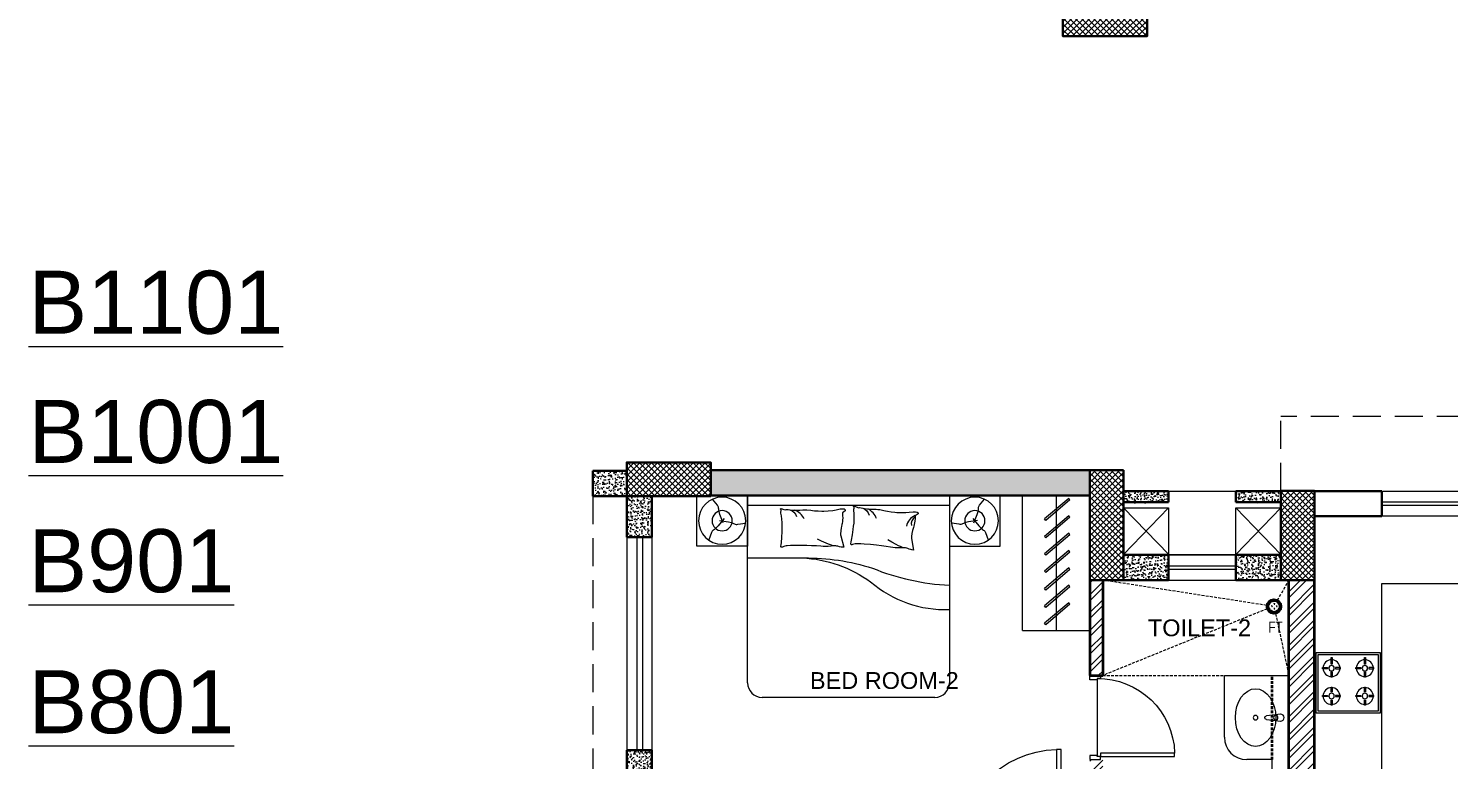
# Model space of a CAD drawing. Header units: millimetres. Extents: x 2919505 to 2966223, y -2460693 to -2283121.
# Drawn here: x 2919505 to 2932171, y -2307381 to -2300861 of the extents above; entities that cross this region are included whole.
import ezdxf
from ezdxf.enums import TextEntityAlignment as Align

# ---------------------------------------------------------------- set-up
doc = ezdxf.new("R2010")
doc.units = ezdxf.units.MM
doc.header["$LTSCALE"] = 100
doc.header["$MEASUREMENT"] = 0
doc.linetypes.add('DASHED2', pattern=[0.375, 0.25, -0.125])
doc.linetypes.add('HIDDEN', pattern=[0.375, 0.25, -0.125])
for name, color, linetype, lineweight in [('ACC BLOCK', 211, 'Continuous', 30), ('ch45_a-3B3T1S_3B3T1S-ch45_twr4_L1-2 _ L5-6_Top-1 - A-EQPM-PRHT', 2, 'Continuous', 13), ('COL H', 252, 'Continuous', 5), ('door', 35, 'Continuous', 13), ('FIN.FLOOR', 94, 'Continuous', 9), ('FIX', 152, 'Continuous', 18), ('fixtures', 151, 'Continuous', 5), ('furniture', 5, 'Continuous', 18), ('hatch', 9, 'Continuous', 0), ('hidden', 127, 'HIDDEN', 5), ('MKG TEXT', 7, 'Continuous', 25), ('PROJ.', 7, 'DASHED2', 18), ('text', 7, 'Continuous', 9), ('WALL', 1, 'Continuous', 35), ('WALL HATCH', 43, 'Continuous', 5), ('win', 150, 'Continuous', 18)]:
    doc.layers.add(name, color=color, linetype=linetype, lineweight=lineweight)
doc.layers.add('cutout', color=7, linetype='HIDDEN', lineweight=20, true_color=0x0544ff)
doc.layers.add('STR. COLUMN', color=7, linetype='Continuous', lineweight=30, true_color=0xf50000)
doc.styles.add('ARIAL', font='arial.ttf')
doc.styles.add('S', font='GOTHIC.TTF')
doc.styles.get("Standard").update_dxf_attribs({"font": 'sanss___.ttf'})
pattern_1 = [(50, (36.665, 147869.8), (71.7260183, -6.2752135), [7.5, -82.5]), (355, (36.665, 147869.8), (-13.8751334, 75.2192134), [6, -66]), (100.4514445, (42.64, 147869.28), (57.8508847, 68.9439991), [6.3740192, -70.1142112]), (46.1842, (36.665, 147889.8), (106.724133, -16.551928), [11.25, -123.75]), (96.6356355, (45.56, 147888.42), (93.4661946, 97.41186), [9.5610342, -105.171376]), (351.184164, (36.67, 147889.8), (93.4661945, 97.41186), [9, -99]), (21, (46.665, 147884.8), (59.6907052, -40.2618891), [7.5, -82.5]), (326, (46.665, 147884.8), (24.3315332, 72.5150045), [6, -66]), (71.4514447, (51.64, 147881.446), (84.0222377, 32.2531153), [6.374019, -70.1142112]), (37.5, (36.665, 147869.8), (1.21598553, 33.28938538), [0, -65.2, 0, -67, 0, -66.25]), (7.5, (36.665, 147869.8), (26.30695374, 39.4411712), [0, -38.2, 0, -63.7, 0, -25.25]), (327.5, (14.365, 147869.8), (53.38224362, -2.25548717), [0, -25, 0, -78, 0, -103.5]), (317.5, (4.365, 147869.8), (58.31861693, 10.01049823), [0, -32.5, 0, -51.8, 0, -73.5])]
pattern_2 = [(45, (2939425.94, -2303411.33), (-79.5495, 79.5495), []), (45, (2939478.97, -2303411.33), (-79.5495, 79.5495), [])]

# ---------------------------------------------------------------- blocks, each defined once
blk = doc.blocks.new('col10')
at = {"layer": 'COL H', "lineweight": 5, "ltscale": 0.1}
h = blk.add_hatch(dxfattribs=at)
h.set_pattern_fill('ANSI37', color=256, scale=300)
h.paths.add_polyline_path([(2937019, -2439981), (2937019, -2440281), (2937814, -2440281), (2937814, -2439981)])
at = {"layer": 'STR. COLUMN', "color": 4}
blk.add_lwpolyline([(2937019, -2439981), (2937019, -2440281), (2937814, -2440281), (2937814, -2439981)], close=True, dxfattribs=at)
blk = doc.blocks.new('col4')
at = {"layer": 'COL H', "lineweight": 5, "ltscale": 0.1}
h = blk.add_hatch(dxfattribs=at)
h.set_pattern_fill('ANSI37', color=256, scale=300)
h.paths.add_polyline_path([(2938668, -2437950), (2938668, -2438250), (2939648, -2438250), (2939648, -2437950)])
at = {"layer": 'STR. COLUMN', "color": 4}
blk.add_lwpolyline([(2938668, -2437950), (2938668, -2438250), (2939648, -2438250), (2939648, -2437950)], close=True, dxfattribs=at)
blk = doc.blocks.new('col-1')
at = {"layer": 'COL H', "lineweight": 5, "ltscale": 0.1}
h = blk.add_hatch(dxfattribs=at)
h.set_pattern_fill('ANSI37', color=256, scale=300)
h.paths.add_polyline_path([(2928695, -2448501), (2928695, -2448801), (2929445, -2448801), (2929445, -2448501)])
at = {"layer": 'STR. COLUMN', "color": 4}
blk.add_lwpolyline([(2928695, -2448501), (2928695, -2448801), (2929445, -2448801), (2929445, -2448501)], close=True, dxfattribs=at)
blk = doc.blocks.new('A$C4EBC2541')
at = {"layer": 'door', "linetype": 'Continuous'}
for p, q in [((34, 120), (34, 958)), ((34, 958), (74, 958)), ((74, 958), (74, 120)), ((74, 120), (34, 120))]:
    blk.add_line(p, q, dxfattribs=at)
for points in [[(48, 0), (0, 0), (0, 120), (34, 120), (34, 82), (48, 82)], [(902, 0), (950, 0), (950, 120), (916, 120), (916, 82), (902, 82)]]:
    blk.add_lwpolyline(points, close=True, dxfattribs=at)
at = {"layer": 'door', "lineweight": 9, "ltscale": 0.5}
blk.add_arc((47, 89), 870, 359.5132, 88.1997, dxfattribs=at)
blk = doc.blocks.new('JHKJHGK')
at = {"layer": 'ch45_a-3B3T1S_3B3T1S-ch45_twr4_L1-2 _ L5-6_Top-1 - A-EQPM-PRHT', "ltscale": 0.005}
for centre, radius in [((-931723, -368988, 0), 74.9), ((-931723, -368988, 0), 24.3), ((-931475, -368988, 0), 74.9), ((-931475, -368988, 0), 24.3), ((-931723, -369285, 0), 74.9), ((-931475, -369285, 0), 74.9), ((-931723, -369285, 0), 24.3), ((-931475, -369285, 0), 24.3)]:
    blk.add_circle(centre, radius, dxfattribs=at)
for points in [[(-931323, -368851, 0), (-931863, -368851, 0), (-931863, -369423, 0), (-931323, -369423, 0)], [(-931341, -368869, 0), (-931845, -368869, 0), (-931845, -369405, 0), (-931341, -369405, 0)], [(-931719, -368908, 0), (-931728, -368908, 0), (-931728, -368952, 0), (-931719, -368952, 0)], [(-931470, -368908, 0), (-931479, -368908, 0), (-931479, -368952, 0), (-931470, -368952, 0)], [(-931759, -368984, 0), (-931818, -368984, 0), (-931818, -368993, 0), (-931759, -368993, 0)], [(-931719, -369068, 0), (-931728, -369068, 0), (-931728, -369024, 0), (-931719, -369024, 0)], [(-931643, -368984, 0), (-931687, -368984, 0), (-931687, -368993, 0), (-931643, -368993, 0)], [(-931511, -368984, 0), (-931555, -368984, 0), (-931555, -368993, 0), (-931511, -368993, 0)], [(-931470, -369068, 0), (-931479, -369068, 0), (-931479, -369024, 0), (-931470, -369024, 0)], [(-931395, -368984, 0), (-931439, -368984, 0), (-931439, -368993, 0), (-931395, -368993, 0)], [(-931719, -369205, 0), (-931728, -369205, 0), (-931728, -369249, 0), (-931719, -369249, 0)], [(-931470, -369205, 0), (-931479, -369205, 0), (-931479, -369249, 0), (-931470, -369249, 0)], [(-931759, -369281, 0), (-931818, -369281, 0), (-931818, -369290, 0), (-931759, -369290, 0)], [(-931719, -369365, 0), (-931728, -369365, 0), (-931728, -369322, 0), (-931719, -369322, 0)], [(-931643, -369281, 0), (-931687, -369281, 0), (-931687, -369290, 0), (-931643, -369290, 0)], [(-931511, -369281, 0), (-931555, -369281, 0), (-931555, -369290, 0), (-931511, -369290, 0)], [(-931470, -369365, 0), (-931479, -369365, 0), (-931479, -369322, 0), (-931470, -369322, 0)], [(-931395, -369281, 0), (-931439, -369281, 0), (-931439, -369290, 0), (-931395, -369290, 0)]]:
    blk.add_3dface(points, dxfattribs=at)
blk = doc.blocks.new('FT')
h = blk.add_hatch()
h.set_pattern_fill('GRASS', color=1, scale=30, style=0)
h.set_pattern_definition([(90, (-291077.183, -132848.178), (-21.2132034, 21.2132034), [5.625, -36.801407]), (45, (-291077.183, -132848.178), (-21.2132034, 21.2132034), [5.625, -24.375]), (135, (-291077.183, -132848.178), (-21.2132034, -21.2132034), [5.625, -24.375])])
h.paths.add_polyline_path([(50, 0, 1), (-50, 0, 1)])
at = {"ltscale": 0.01}
for radius in [65, 50]:
    blk.add_circle((0, 0), radius, dxfattribs=at)
blk = doc.blocks.new('A$C618E22CC')
at = {"layer": 'FIX', "color": 151, "ltscale": 0.005}
for p, q in [((25, 239, -60), (129, 227, -60)), ((129, 199, -60), (25, 187, -60))]:
    blk.add_line(p, q, dxfattribs=at)
for centre, radius in [((61, 213, -60), 16.2), ((210, 213, -60), 17)]:
    blk.add_circle(centre, radius, dxfattribs=at)
at = {"layer": 'FIX', "color": 151, "ltscale": 0.005, "extrusion": (-3.17778e-34, -3.38964e-33, -1)}
blk.add_arc((-26, 213, 60), 25.7, 271.3849, 88.6151, dxfattribs=at)
at = {"layer": 'FIX', "color": 151, "ltscale": 0.005}
blk.add_arc((129, 213, -60), 13.6, 270.0001, 89.9999, dxfattribs=at)
at = {"layer": 'FIX', "color": 151, "ltscale": 0.005, "extrusion": (-1.16519e-33, -3.38964e-33, -1)}
blk.add_ellipse((210, 213, -60), major_axis=(0, 213), ratio=0.698357, dxfattribs=at)
blk = doc.blocks.new('A$C69EA10B6')
at = {"layer": 'furniture', "extrusion": (0, 0, -1)}
for p, q in [((1671, 900), (0, 900)), ((0, 900), (0, -900)), ((1800, -771), (1800, 771)), ((0, -900), (1671, -900))]:
    blk.add_line(p, q, dxfattribs=at)
at = {"layer": 'furniture', "flags": 128}
for points in [[(245, 1117), (169, 1148), (144, 1155), (123, 1158), (113, 1159, -0.201759), (86, 1169), (32, 1213)], [(206, 1110), (271, 1161), (289, 1179), (303, 1196), (308, 1204, -0.201759), (330, 1222), (396, 1247)], [(223, 1151), (234, 1070), (240, 1045), (249, 1025), (253, 1016, -0.201759), (257, 988), (246, 918)], [(557, 900), (557, 397, 0.081096), (648, -213, -0.085459), (800, -900)], [(557, 412, 0.147224), (770, -197, -0.192024), (1016, -900)], [(223, -1151), (234, -1070), (240, -1045), (249, -1025), (253, -1016, 0.201759), (257, -988), (246, -918)], [(245, -1117), (169, -1148), (144, -1155), (123, -1158), (113, -1159, 0.201759), (86, -1169), (32, -1213)], [(206, -1110), (271, -1161), (289, -1179), (303, -1196), (308, -1204, 0.201759), (330, -1222), (396, -1247)]]:
    blk.add_lwpolyline(points, format="xyb", dxfattribs=at)
for points in [[(462, 601), (458, 603), (454, 603), (437, 600), (421, 599), (373, 596), (325, 593), (294, 592), (268, 592), (241, 593), (210, 595), (180, 599), (158, 603), (151, 604), (143, 604), (136, 602), (131, 601), (126, 602), (124, 604), (123, 607), (121, 607), (119, 607), (117, 601), (117, 601), (118, 593), (121, 585), (125, 576), (127, 565), (126, 555), (126, 539), (129, 524), (131, 493), (131, 464), (130, 435), (128, 406), (127, 389), (127, 372), (132, 337), (134, 320), (136, 304), (138, 270), (140, 237), (139, 220), (138, 180), (134, 140), (128, 109), (120, 75), (119, 54), (120, 38), (127, 29), (137, 29), (137, 29), (154, 55), (178, 53), (202, 52), (218, 53), (233, 55), (250, 58), (259, 59), (277, 63), (288, 65), (315, 68), (343, 70), (352, 70), (360, 68), (462, 43), (462, 55), (460, 66), (457, 80), (453, 94), (451, 104), (449, 114), (448, 135), (451, 155), (454, 181), (455, 207), (454, 227), (452, 248), (450, 286), (448, 329), (447, 373), (446, 429), (446, 486), (447, 516), (448, 546), (450, 556), (451, 567), (455, 576), (460, 589), (461, 595)], [(439, -23), (434, -21), (430, -22), (414, -25), (398, -28), (351, -35), (303, -42), (273, -46), (246, -49), (220, -50), (189, -50), (158, -49), (136, -47), (129, -47), (121, -47), (114, -50), (109, -51), (104, -51), (102, -49), (101, -47), (99, -46), (96, -46), (95, -53), (95, -53), (97, -61), (100, -68), (105, -77), (109, -88), (108, -98), (109, -113), (114, -129), (118, -159), (121, -188), (122, -217), (123, -246), (124, -263), (125, -280), (133, -314), (137, -331), (140, -347), (145, -380), (150, -413), (151, -430), (153, -470), (152, -511), (149, -542), (145, -576), (145, -598), (148, -613), (155, -621), (165, -620), (165, -620), (180, -594), (204, -594), (228, -592), (243, -590), (258, -587), (275, -582), (284, -580), (302, -575), (312, -572), (339, -566), (366, -562), (375, -562), (384, -562), (487, -579), (486, -566), (483, -555), (479, -542), (474, -528), (471, -519), (468, -509), (466, -488), (467, -468), (468, -442), (466, -416), (463, -396), (460, -375), (454, -337), (449, -294), (444, -251), (438, -195), (433, -139), (431, -109), (430, -79), (430, -68), (431, -58), (434, -48), (438, -35), (439, -29)]]:
    blk.add_lwpolyline(points, close=True, dxfattribs=at)
for points in [[(448, 136), (440, 161), (434, 178), (425, 199), (406, 240), (389, 276)], [(466, -487), (456, -463), (448, -447), (437, -426), (415, -387), (394, -352)]]:
    blk.add_lwpolyline(points, dxfattribs=at)
at = {"layer": 'furniture'}
for centre, radius in [((225, 1127), 210), ((225, 1127), 90), ((225, -1127), 210), ((225, -1127), 90)]:
    blk.add_circle(centre, radius, dxfattribs=at)
at = {"layer": 'furniture', "extrusion": (0, 0, -1)}
for centre, radius, start, end in [((-1671, 771), 129, 90, 180), ((-285, 543), 167, 296.9135, 338.2241), ((-268, -96), 167, 291.9135, 333.2241), ((-297, -642), 127, 22.4901, 79.2392), ((-256, -632), 72.5, 31.6255, 99.8414), ((-1671, -771), 129, 180, 270)]:
    blk.add_arc(centre, radius, start, end, dxfattribs=at)
at = {"layer": 'furniture'}
for centre, start, end in [((209, 543), 193.2087, 254.2869), ((192, -103), 198.2087, 259.2869)]:
    blk.add_arc(centre, 82, start, end, dxfattribs=at)
for points in [[(0, 900), (452, 900), (452, 1352), (0, 1352)], [(90, 900), (0, 900), (0, -900), (90, -900)], [(0, -900), (452, -900), (452, -1352), (0, -1352)]]:
    blk.add_3dface(points, dxfattribs=at)

msp = doc.modelspace()

# ---------------------------------------------------------------- hatches: boundary and pattern name
at = {"layer": 'WALL HATCH'}
h = msp.add_hatch(dxfattribs=at)
h.set_pattern_fill('AR-CONC', color=8, scale=10, style=0)
h.set_pattern_definition([(50, (36.665, 147864.8), (71.7260183, -6.2752135), [7.5, -82.5]), (355, (36.665, 147864.8), (-13.8751334, 75.2192134), [6, -66]), (100.4514445, (42.64, 147864.28), (57.8508847, 68.9439991), [6.3740192, -70.1142112]), (46.1842, (36.665, 147884.8), (106.724133, -16.551928), [11.25, -123.75]), (96.6356355, (45.56, 147883.42), (93.4661946, 97.41186), [9.5610342, -105.171376]), (351.184164, (36.67, 147884.8), (93.4661945, 97.41186), [9, -99]), (21, (46.665, 147879.8), (59.6907052, -40.2618891), [7.5, -82.5]), (326, (46.665, 147879.8), (24.3315332, 72.5150045), [6, -66]), (71.4514447, (51.64, 147876.446), (84.0222377, 32.2531153), [6.374019, -70.1142112]), (37.5, (36.665, 147864.8), (1.21598553, 33.28938538), [0, -65.2, 0, -67, 0, -66.25]), (7.5, (36.665, 147864.8), (26.30695374, 39.4411712), [0, -38.2, 0, -63.7, 0, -25.25]), (327.5, (14.365, 147864.8), (53.38224362, -2.25548717), [0, -25, 0, -78, 0, -103.5]), (317.5, (4.365, 147864.8), (58.31861693, 10.01049823), [0, -32.5, 0, -51.8, 0, -73.5])])
h.paths.add_polyline_path([(2924539.3, -2304806.3), (2924841, -2304806.3), (2924841, -2305031.3), (2924539.3, -2305031.3)])
h = msp.add_hatch(dxfattribs=at)
h.set_pattern_fill('AR-CONC', color=8, scale=10, style=0)
h.set_pattern_definition(pattern_1)
h.paths.add_polyline_path([(2925591, -2304801.3), (2925591, -2305026.3), (2928971, -2305026.3), (2928971, -2304801.3)])
h = msp.add_hatch(dxfattribs=at)
h.set_pattern_fill('AR-CONC', color=8, scale=10, style=0)
h.set_pattern_definition(pattern_1)
h.paths.add_polyline_path([(2924841, -2305031.3), (2925066, -2305031.3), (2925066, -2305396.7), (2924841, -2305396.7)])
h = msp.add_hatch(dxfattribs=at)
h.set_pattern_fill('AR-CONC', color=8, scale=10, style=0)
h.set_pattern_definition([(50, (36.665, 147864.79), (71.7260183, -6.2752135), [7.5, -82.5]), (355, (36.665, 147864.79), (-13.8751334, 75.2192134), [6, -66]), (100.4514445, (42.64, 147864.27), (57.8508847, 68.9439991), [6.3740192, -70.1142112]), (46.1842, (36.665, 147884.79), (106.724133, -16.551928), [11.25, -123.75]), (96.6356355, (45.56, 147883.41), (93.4661946, 97.41186), [9.5610342, -105.171376]), (351.184164, (36.67, 147884.79), (93.4661945, 97.41186), [9, -99]), (21, (46.665, 147879.79), (59.6907052, -40.2618891), [7.5, -82.5]), (326, (46.665, 147879.79), (24.3315332, 72.5150045), [6, -66]), (71.4514447, (51.64, 147876.44), (84.0222377, 32.2531153), [6.374019, -70.1142112]), (37.5, (36.665, 147864.792), (1.21598553, 33.28938538), [0, -65.2, 0, -67, 0, -66.25]), (7.5, (36.665, 147864.792), (26.30695374, 39.4411712), [0, -38.2, 0, -63.7, 0, -25.25]), (327.5, (14.365, 147864.792), (53.38224362, -2.25548717), [0, -25, 0, -78, 0, -103.5]), (317.5, (4.365, 147864.792), (58.31861693, 10.01049823), [0, -32.5, 0, -51.8, 0, -73.5])])
h.paths.add_polyline_path([(2929271, -2305556.3), (2929673.5, -2305556.3), (2929673.5, -2305781.3), (2929271, -2305781.3)])
h.paths.add_polyline_path([(2930273.5, -2305556.3), (2930676, -2305556.3), (2930676, -2305781.3), (2930273.5, -2305781.3)])
h.paths.add_polyline_path([(2929271, -2304991.3), (2929673.5, -2304991.3), (2929673.5, -2305091.3), (2929271, -2305091.3)])
h.paths.add_polyline_path([(2930273.5, -2304991.3), (2930676, -2304991.3), (2930676, -2305091.3), (2930273.5, -2305091.3)])
h = msp.add_hatch(dxfattribs=at)
h.set_pattern_fill('ANSI32', color=256, scale=300, style=0)
h.set_pattern_definition(pattern_2)
h.paths.add_polyline_path([(2929501, -2308181.3), (2929501, -2308296.3), (2929515.1, -2308296.3), (2929546.5, -2308296.3), (2930746, -2308296.3), (2930746, -2308181.3)])
h.paths.add_polyline_path([(2928971, -2306631.3), (2929086, -2306631.3), (2929086, -2305781.3), (2928971, -2305781.3)])
h.paths.add_polyline_path([(2929086, -2307381.3), (2928971, -2307381.3), (2928971, -2307996.3), (2929086, -2307996.3)])
h = msp.add_hatch(dxfattribs=at)
h.set_pattern_fill('ANSI32', color=256, scale=300, style=0)
h.set_pattern_definition(pattern_2)
h.paths.add_polyline_path([(2930746, -2307996.3), (2930976, -2307996.3), (2930976, -2305781.3), (2930746, -2305781.3), (2930746, -2308066.3), (2930746, -2308066.3)])
h = msp.add_hatch(dxfattribs=at)
h.set_pattern_fill('AR-CONC', color=8, scale=10, style=0)
h.set_pattern_definition([(50, (36.665, 147869.8), (71.7260183, -6.2752135), [7.5, -82.5]), (355, (36.665, 147869.8), (-13.8751334, 75.2192134), [6, -66]), (100.4514445, (42.64, 147869.28), (57.8508847, 68.9439991), [6.3740192, -70.1142112]), (46.1842, (36.665, 147889.8), (106.724133, -16.551928), [11.25, -123.75]), (96.6356355, (45.56, 147888.42), (93.4661946, 97.41186), [9.5610342, -105.171376]), (351.184164, (36.67, 147889.8), (93.4661945, 97.41186), [9, -99]), (21, (46.665, 147884.8), (59.6907052, -40.2618891), [7.5, -82.5]), (326, (46.665, 147884.8), (24.3315332, 72.5150045), [6, -66]), (71.4514447, (51.64, 147881.446), (84.0222377, 32.2531153), [6.374019, -70.1142112]), (37.5, (36.665, 147869.8), (1.21598553, 33.28938538), [0, -65.2, 0, -67, 0, -66.25]), (7.5, (36.665, 147869.8), (26.30695374, 39.4411712), [0, -38.2, 0, -63.7, 0, -25.25]), (327.5, (14.365, 147869.8), (53.38224362, -2.25548717), [0, -25, 0, -78, 0, -103.5]), (317.5, (4.365, 147869.8), (58.31861693, 10.01049823), [0, -32.5, 0, -51.8, 0, -73.5])])
h.paths.add_polyline_path([(2924841, -2307661.3), (2925066, -2307661.3), (2925066, -2307296.4), (2924957.3, -2307296.4), (2924841, -2307296.4)])

# ---------------------------------------------------------------- linework, layer by layer
at = {"layer": 'ACC BLOCK', "ltscale": 0.1}
for p, q in [((2924841, -2304806.3), (2924539.3, -2304806.3)), ((2924539.3, -2305031.3), (2924539.3, -2304806.3)), ((2924841, -2304801.3), (2924841, -2304801.3)), ((2928971, -2304801.3), (2925591, -2304801.3)), ((2924841, -2305031.3), (2924539.3, -2305031.3)), ((2924841, -2305031.3), (2924841, -2305396.7)), ((2925066, -2305396.7), (2925066, -2305031.3)), ((2928971, -2305026.3), (2925591, -2305026.3)), ((2929271, -2304986.3), (2929673.5, -2304986.3)), ((2929271, -2305086.3), (2929673.5, -2305086.3)), ((2929673.5, -2305086.3), (2929673.5, -2304986.3)), ((2930676, -2304986.3), (2930273.5, -2304986.3)), ((2930273.5, -2305086.3), (2930273.5, -2304986.3)), ((2930273.5, -2305086.3), (2930676, -2305086.3)), ((2931576, -2304986.3), (2930976.1, -2304986.3)), ((2931576, -2305211.3), (2931576, -2304986.3)), ((2931576, -2305211.3), (2930976.1, -2305211.3)), ((2925066, -2305396.7), (2924841, -2305396.7)), ((2929673.5, -2305556.3), (2929271, -2305556.3)), ((2929673.5, -2305781.3), (2929673.5, -2305556.3)), ((2930273.5, -2305781.3), (2930273.5, -2305556.3)), ((2930273.5, -2305556.3), (2930676, -2305556.3)), ((2929271, -2305781.3), (2929673.5, -2305781.3)), ((2930273.5, -2305781.3), (2930676, -2305781.3)), ((2924841, -2307296.4), (2924841, -2307661.3)), ((2925066, -2307296.4), (2924841, -2307296.4)), ((2925066, -2307296.4), (2925066, -2307661.3))]:
    msp.add_line(p, q, dxfattribs=at)
at = {"layer": 'cutout', "color": 160, "linetype": 'Continuous', "lineweight": 9, "ltscale": 0.1, "true_color": 0x0040ff}
for p, q in [((2929676.8, -2305551.3), (2929271, -2305136.3)), ((2929673.5, -2305136.3), (2929271, -2305551.3)), ((2930675.9, -2305551.3), (2930273.5, -2305136.4)), ((2930273.6, -2305551.3), (2930676, -2305136.4))]:
    msp.add_line(p, q, dxfattribs=at)
at = {"layer": 'cutout', "color": 160, "linetype": 'Continuous', "ltscale": 0.1, "true_color": 0x0040ff}
for points in [[(2929271, -2305136.3), (2929673.5, -2305136.3), (2929673.5, -2305551.3), (2929271, -2305551.3)], [(2930273.5, -2305136.4), (2930676, -2305136.4), (2930676, -2305551.3), (2930273.5, -2305551.3)]]:
    msp.add_lwpolyline(points, close=True, dxfattribs=at)
at = {"layer": 'door'}
msp.add_line((2929035.4, -2306669.4), (2929035.4, -2307343.5), dxfattribs=at)
at = {"layer": 'FIN.FLOOR'}
for p, q in [((2931576, -2305811.3), (2934371, -2305811.3)), ((2931576, -2307581.3), (2931576, -2305811.3))]:
    msp.add_line(p, q, dxfattribs=at)
at = {"layer": 'fixtures'}
for p, q in [((2930171, -2307181.3), (2930171, -2306631.3)), ((2930171, -2306631.3), (2930746, -2306631.4)), ((2930596, -2307381.3), (2930371, -2307381.3)), ((2930596, -2308181.3), (2930596, -2307381.3))]:
    msp.add_line(p, q, dxfattribs=at)
msp.add_arc((2930371, -2307181.3), 200, 180, 270, dxfattribs=at)
at = {"layer": 'hatch'}
for p, q in [((2928371, -2306231.3), (2928371, -2305031.3)), ((2928782.8, -2305052.5), (2928566, -2305235.8)), ((2928794.2, -2305065.9), (2928577.4, -2305249.3)), ((2928671, -2305031.3), (2928671, -2306231.3)), ((2928794.2, -2305065.9), (2928782.8, -2305052.5)), ((2928782.8, -2305207.4), (2928566, -2305390.8)), ((2928794.2, -2305220.9), (2928577.4, -2305404.2)), ((2928794.2, -2305220.9), (2928782.8, -2305207.4)), ((2928577.4, -2305249.3), (2928566, -2305235.8)), ((2928782.8, -2305362.4), (2928566, -2305545.7)), ((2928577.4, -2305404.2), (2928566, -2305390.8)), ((2928794.2, -2305375.8), (2928577.4, -2305559.2)), ((2928794.2, -2305375.8), (2928782.8, -2305362.4)), ((2928782.8, -2305517.3), (2928566, -2305700.7)), ((2928577.4, -2305559.2), (2928566, -2305545.7)), ((2928794.2, -2305530.8), (2928577.4, -2305714.1)), ((2928794.2, -2305530.8), (2928782.8, -2305517.3)), ((2928782.8, -2305672.3), (2928566, -2305855.6)), ((2928577.4, -2305714.1), (2928566, -2305700.7)), ((2928794.2, -2305685.7), (2928577.4, -2305869.1)), ((2928794.2, -2305685.7), (2928782.8, -2305672.3)), ((2928782.8, -2305827.2), (2928566, -2306010.6)), ((2928577.4, -2305869.1), (2928566, -2305855.6)), ((2928794.2, -2305840.7), (2928577.4, -2306024)), ((2928794.2, -2305840.7), (2928782.8, -2305827.2)), ((2928782.8, -2305982.2), (2928566, -2306165.5)), ((2928794.2, -2305995.6), (2928782.8, -2305982.2)), ((2928577.4, -2306024), (2928566, -2306010.6)), ((2928794.2, -2305995.6), (2928577.4, -2306178.9)), ((2928371, -2306231.3), (2928971, -2306231.3)), ((2928577.4, -2306178.9), (2928566, -2306165.5))]:
    msp.add_line(p, q, dxfattribs=at)
at = {"layer": 'hidden'}
msp.add_line((2929086, -2306631.3), (2930746, -2306631.3), dxfattribs=at)
for points in [[(2930549.3, -2306006.3), (2929086, -2305781.3)], [(2930645.4, -2305959.6), (2930746, -2305781.3)], [(2930551.9, -2306037), (2929086, -2306631.3)], [(2930628.3, -2306079.5), (2930746, -2306631.3)]]:
    msp.add_lwpolyline(points, dxfattribs=at)
msp.add_circle((2930613.5, -2306016.2), 50, dxfattribs=at)
at = {"layer": 'PROJ.', "ltscale": 10}
for p, q in [((2930676, -2304986.3), (2930676, -2304321.3)), ((2924539.3, -2305031.3), (2924539.3, -2307661.3))]:
    msp.add_line(p, q, dxfattribs=at)
msp.add_lwpolyline([(2935316, -2304321.3), (2930676, -2304321.3)], dxfattribs=at)
at = {"layer": 'WALL'}
for p, q in [((2928971, -2305781.3), (2928971, -2306631.3)), ((2929086, -2305781.3), (2929086, -2306631.3)), ((2930746, -2307996.3), (2930746, -2305781.3)), ((2930976, -2307996.3), (2930976, -2305781.3)), ((2928971, -2306631.3), (2929086, -2306631.3))]:
    msp.add_line(p, q, dxfattribs=at)
at = {"layer": 'WALL', "linetype": 'HIDDEN'}
msp.add_lwpolyline([(2930596, -2307381.3), (2930596, -2306631.4)], dxfattribs=at)
at = {"layer": 'win'}
for p, q in [((2929673.5, -2304986.3), (2930273.5, -2304986.3)), ((2931580.9, -2304986.3), (2933076, -2304986.3)), ((2933076, -2305086.3), (2931580.9, -2305086.3)), ((2933076, -2305211.3), (2931576, -2305211.3)), ((2933076, -2305116.3), (2931580.9, -2305116.3)), ((2924841, -2305396.7), (2924841, -2307296.4)), ((2924931, -2305396.7), (2924931, -2307296.4)), ((2924981, -2305396.7), (2924981, -2307296.4)), ((2925066, -2305396.7), (2925066, -2307296.4)), ((2929673.5, -2305556.3), (2930273.5, -2305556.3)), ((2930273.5, -2305656.3), (2929673.5, -2305656.3)), ((2930273.5, -2305686.3), (2929673.5, -2305686.3)), ((2929673.5, -2305781.3), (2930273.5, -2305781.3))]:
    msp.add_line(p, q, dxfattribs=at)
at = {"layer": 'win', "color": 60, "ltscale": 0.1}
msp.add_lwpolyline([(2929673.5, -2305781.3), (2930273.5, -2305781.3), (2930273.5, -2305556.3), (2929673.5, -2305556.3)], close=True, dxfattribs=at)

# ---------------------------------------------------------------- block references
at = {"layer": 'door', "xscale": -0.7895320550356201, "yscale": 0.7895320426210248, "zscale": 0.7895320293264474, "rotation": 270}
msp.add_blockref('A$C4EBC2541', (2928971, -2307381.3), dxfattribs=at)
at = {"layer": 'door', "xscale": -1.049779299966094, "yscale": 1.049779283459373, "zscale": 1.049779265782609}
msp.add_blockref('A$C4EBC2541', (2928751, -2308296.3), dxfattribs=at)
at = {"layer": 'fixtures', "xscale": -1, "rotation": 89.9999999911351}
msp.add_blockref('JHKJHGK', (2562139, -3238289.6, 0), dxfattribs=at)
at = {"layer": 'fixtures', "extrusion": (-0.000487145, -0.000416143, -1), "xscale": 1.209999999998449, "yscale": 1.209999999998449, "zscale": -1.209999999998449, "rotation": 359.9999999823447}
msp.add_blockref('A$C618E22CC', (-2930703.2, -2307265.4, -467.5), dxfattribs=at)
at = {"layer": 'furniture', "ltscale": 0.1, "xscale": -1, "rotation": 90}
msp.add_blockref('A$C69EA10B6', (2926819, -2305026.3), dxfattribs=at)
at = {"layer": 'MKG TEXT', "lineweight": 0, "ltscale": 0.01, "rotation": 270}
msp.add_blockref('FT', (2930613.5, -2306016.2), dxfattribs=at)
at = {"layer": 'STR. COLUMN'}
msp.add_blockref('col-1', (36.7, 147869.8), dxfattribs=at)
for name, p, rotation in [('col-1', (5854285.7, -4753532.5), 180), ('col4', (5367221.3, 633866.5), 270), ('col10', (5370957.2, 632032.9), 270)]:
    msp.add_blockref(name, p, dxfattribs=dict(at, rotation=rotation))

# ---------------------------------------------------------------- texts
at = {"layer": 'MKG TEXT', "ltscale": 0.01, "style": 'S', "width": 0.8}
msp.add_text('FT', height=97.5, dxfattribs=at).set_placement((2930626.9, -2306199.5, 524.3), align=Align.MIDDLE)
at = {"layer": 'text', "color": 1, "ltscale": 1000, "char_height": 496.466, "width": 15426.559, "attachment_point": 1, "style": 'ARIAL'}
for s, insert in [('{\\H1.133x;\\LB1101}', (2919504.8, -2303021.8, 0)), ('{\\H1.133x;\\LB1001}', (2919504.8, -2304174.3, 0)), ('{\\H1.133x;\\LB901}', (2919504.8, -2305326.8, 0)), ('{\\H1.133x;\\LB801}', (2919504.8, -2306584, 0))]:
    msp.add_mtext(s, dxfattribs=dict(at, insert=insert))
at = {"layer": 'text', "ltscale": 10, "char_height": 150, "attachment_point": 3}
for s, insert, width in [('TOILET-2\\P  ', (2930409, -2306131.4), 1743.556), ('BED ROOM-2\\P  ', (2927801.9, -2306601.2), 1796.486)]:
    msp.add_mtext(s, dxfattribs=dict(at, insert=insert, width=width))

doc.saveas('drawing.dxf')
